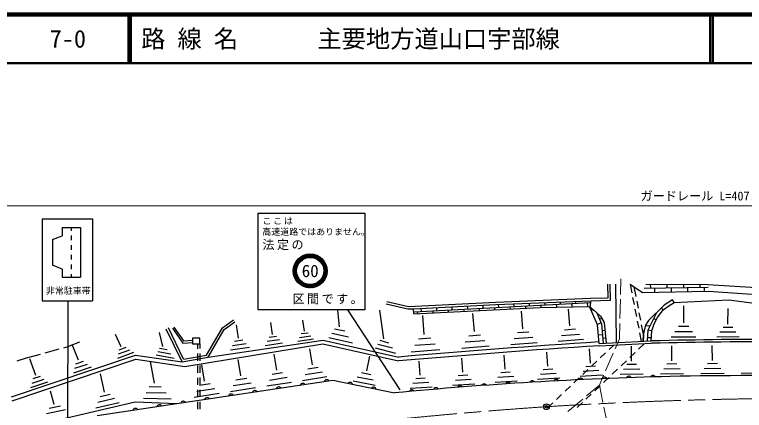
# Model space of a CAD drawing. Units: millimetres, scale not verified. Extents: x 40000 to 680000, y 20000 to 380000.
# Drawn here: x 154273 to 304791, y 298255 to 380000 of the extents above; entities that cross this region are included whole.
import ezdxf
from ezdxf.enums import TextEntityAlignment as Align

# ---------------------------------------------------------------- set-up
doc = ezdxf.new("R2010")
doc.units = ezdxf.units.MM
doc.header["$LTSCALE"] = 1000
doc.header["$PDMODE"] = 32
doc.header["$PDSIZE"] = 500
doc.linetypes.add('CHAIN', pattern=[18.5, 12, -1.5, 3.5, -1.5])
for name, color, linetype, lineweight in [('M-BGD', 7, 'Continuous', 25), ('M-BMK', 2, 'CHAIN', 13), ('M-BMK-HTXT', 7, 'Continuous', 13), ('M-BMK-SRVR', 3, 'Continuous', 25), ('M-STR-HTXT', 7, 'Continuous', 13), ('M-STR-STRC', 7, 'Continuous', 25), ('M-TTL', 2, 'Continuous', 140), ('M-TTL-LINE', 7, 'Continuous', 50)]:
    doc.layers.add(name, color=color, linetype=linetype, lineweight=lineweight)
doc.layers.add('M-TTL-TXT', color=7, linetype='Continuous')
doc.styles.add('ＭＳ ゴシック', font='')
doc.styles.get('ＭＳ ゴシック').set_extended_font_data('MS Gothic')

msp = doc.modelspace()

# ---------------------------------------------------------------- hatches: boundary and pattern name
at = {"layer": 'M-STR-STRC'}
h = msp.add_hatch(dxfattribs=at)
h.set_pattern_fill('USER', color=256, style=0, pattern_type=2)
h.set_pattern_definition([(45, (218418, 327009), (-141.4214, 141.4214), []), (45, (218418, 327150), (-141.4214, 141.4214), [])])
h.paths.add_polyline_path([(218249, 328844, -1), (212227, 325276, -0.41421), (213454, 330071, -0.41421)])
h.paths.add_polyline_path([(217647, 328487, 1), (212829, 325633, 0.41421), (216665, 324651, 0.41421)], flags=16)

# ---------------------------------------------------------------- linework, layer by layer
at = {"layer": 'M-BGD'}
for p, q in [((276676, 321535), (276632, 324343)), ((277182, 321054), (277130, 324350)), ((278195, 324316), (278330, 312267)), ((281208, 324312), (281549, 322572)), ((281208, 324312), (283784, 322612)), ((281998, 323762), (282381, 321806)), ((284127, 323470), (297283, 323737)), ((284471, 324329), (297245, 324226)), ((285469, 323498), (285452, 324321)), ((288874, 323566), (288859, 324293)), ((292279, 323635), (292266, 324266)), ((293147, 322801), (293130, 323653)), ((295684, 323704), (295673, 324239)), ((296552, 322870), (296535, 323722)), ((297245, 324226), (307307, 323608)), ((283784, 322612), (297349, 322887)), ((286337, 322664), (286320, 323515)), ((289742, 322733), (289725, 323584)), ((297349, 322887), (308544, 322131)), ((231022, 320766), (235509, 319696)), ((235509, 319696), (253532, 320624)), ((253532, 320624), (273077, 321414)), ((253555, 320126), (273095, 320916)), ((266855, 320207), (266831, 320663)), ((270041, 320372), (270019, 320792)), ((273077, 321414), (276676, 321535)), ((273078, 319731), (273095, 320916)), ((273095, 320916), (277182, 321054)), ((281741, 321594), (282028, 320126)), ((282573, 320828), (282861, 319361)), ((289957, 321122), (288239, 320023)), ((290317, 320538), (289957, 321122)), ((290317, 320538), (301572, 321101)), ((301572, 321101), (321834, 318319)), ((230907, 320281), (235371, 319216)), ((235371, 319216), (236556, 319251)), ((236556, 319251), (253555, 320126)), ((236629, 318190), (236556, 319251)), ((236598, 318634), (273089, 320531)), ((236629, 318190), (262638, 319543)), ((238181, 318716), (238149, 319333)), ((241367, 318881), (241335, 319497)), ((244553, 319047), (244521, 319661)), ((246966, 318728), (246942, 319171)), ((247739, 319213), (247707, 319825)), ((250152, 318893), (250128, 319337)), ((250925, 319378), (250893, 319989)), ((253338, 319059), (253314, 319503)), ((254111, 319544), (254080, 320148)), ((256524, 319225), (256500, 319668)), ((257297, 319710), (257268, 320276)), ((259710, 319390), (259686, 319834)), ((260483, 319875), (260455, 320405)), ((262638, 319543), (272872, 319731)), ((262896, 319547), (262872, 320000)), ((263669, 320041), (263643, 320534)), ((266088, 319605), (266058, 320165)), ((268775, 315691), (268513, 319166)), ((269279, 319663), (269244, 320331)), ((272471, 319720), (272430, 320496)), ((274520, 315954), (272872, 319731)), ((272872, 319731), (273765, 318976)), ((272872, 319731), (273078, 319731)), ((273206, 318964), (273592, 319122)), ((282220, 319148), (282508, 317680)), ((288239, 320023), (285011, 316795)), ((288068, 319010), (287650, 319434)), ((288068, 319010), (289218, 319834)), ((289218, 319834), (290317, 320538)), ((292269, 316310), (292293, 319859)), ((301407, 316057), (301429, 319272)), ((221254, 315533), (220915, 318982)), ((230457, 313040), (229602, 318944)), ((237408, 318231), (237384, 318674)), ((238765, 313912), (238469, 317839)), ((240594, 318397), (240570, 318840)), ((243780, 318562), (243756, 319006)), ((249095, 314524), (248810, 318295)), ((259095, 315117), (258821, 318738)), ((273765, 318976), (275138, 317705)), ((274372, 318423), (275304, 316145)), ((275138, 317705), (275894, 316400)), ((283052, 318382), (283340, 316915)), ((284948, 314929), (286704, 318487)), ((286429, 317931), (286241, 318025)), ((286866, 317431), (288068, 319010)), ((197140, 315334), (199390, 316959)), ((197518, 314992), (199682, 316555)), ((207470, 313929), (207124, 316415)), ((214041, 314611), (213725, 316876)), ((274485, 316040), (275223, 316342)), ((274921, 317081), (275389, 317272)), ((275304, 316145), (275663, 312138)), ((275894, 316400), (276258, 312167)), ((282700, 316702), (282987, 315234)), ((285011, 316795), (284410, 315834)), ((285733, 314718), (286213, 316108)), ((286626, 316945), (286076, 317216)), ((286213, 316108), (286866, 317431)), ((188822, 308296), (185550, 315061)), ((189106, 308853), (185999, 315278)), ((186813, 315241), (188942, 312151)), ((187141, 315468), (189077, 312658)), ((193881, 309699), (197140, 315334)), ((194196, 309249), (197518, 314992)), ((200425, 313198), (200046, 315921)), ((222363, 314600), (220282, 315053)), ((269951, 315030), (267713, 314861)), ((274865, 312100), (274520, 315954)), ((275428, 314757), (276030, 314811)), ((283532, 315936), (283915, 313980)), ((284410, 315834), (283878, 313842)), ((283985, 312539), (284141, 314826)), ((285294, 315631), (284373, 315694)), ((284787, 312578), (284948, 314929)), ((285733, 314718), (284943, 314855)), ((285530, 312613), (285733, 314718)), ((293359, 315591), (291169, 315569)), ((302395, 315406), (300410, 315386)), ((176273, 311419), (175052, 313946)), ((184838, 311425), (184136, 314320)), ((208312, 313523), (206772, 313308)), ((215373, 313604), (213034, 313279)), ((214807, 314241), (213404, 314045)), ((223959, 312178), (219103, 313236)), ((223161, 313389), (219693, 314145)), ((240094, 313164), (237564, 312973)), ((250371, 313806), (247941, 313622)), ((261185, 313320), (257298, 313027)), ((260320, 314428), (257987, 314252)), ((270782, 313967), (267051, 313685)), ((274705, 313892), (275499, 313963)), ((275571, 313168), (276167, 313222)), ((283179, 314256), (283520, 312517)), ((283878, 313842), (283843, 312532)), ((284038, 313318), (283864, 313330)), ((285587, 313212), (284834, 313264)), ((294805, 313414), (289693, 313363)), ((294082, 314502), (290431, 314466)), ((303704, 313434), (299074, 313388)), ((303050, 314420), (299742, 314387)), ((164929, 311335), (167728, 312388)), ((167439, 308604), (166125, 311834)), ((188942, 312151), (190985, 312269)), ((189077, 312658), (190985, 312768)), ((189364, 307329), (217866, 311976)), ((191998, 311979), (191999, 310987)), ((192480, 311979), (192481, 311008)), ((202026, 311988), (199215, 311596)), ((201347, 312753), (199660, 312518)), ((209553, 312125), (205959, 311625)), ((208932, 312824), (206365, 312467)), ((215938, 312967), (212664, 312512)), ((217866, 311976), (233462, 308468)), ((217891, 312788), (233516, 309274)), ((232193, 311078), (229171, 311902)), ((231454, 312173), (229641, 312667)), ((241033, 311963), (236817, 311644)), ((251273, 312652), (247223, 312346)), ((262051, 312213), (256609, 311802)), ((271612, 312904), (266390, 312509)), ((274865, 312100), (285589, 312616)), ((274889, 311602), (285607, 312118)), ((277847, 311744), (276866, 310814)), ((284203, 312050), (282975, 310887)), ((289844, 308517), (289819, 311592)), ((298180, 308594), (298155, 311679)), ((160602, 310153), (163488, 310941)), ((164449, 311204), (164929, 311335)), ((178808, 310205), (175491, 309003)), ((178005, 310714), (175636, 309856)), ((177203, 311223), (175781, 310708)), ((186478, 309858), (183834, 310373)), ((185758, 310747), (184172, 311056)), ((202706, 311222), (198770, 310675)), ((215709, 307670), (215196, 310946)), ((232932, 309983), (228701, 311137)), ((241972, 310761), (236069, 310315)), ((252174, 311499), (246505, 311070)), ((264248, 307385), (264041, 310319)), ((273029, 308007), (272822, 310944)), ((276142, 310128), (275057, 309100)), ((282252, 310201), (281166, 309173)), ((281529, 308440), (281505, 311505)), ((153605, 301039), (179216, 309678)), ((153793, 300261), (179287, 308860)), ((154800, 308519), (156755, 309103)), ((156755, 309103), (159641, 309891)), ((158624, 305488), (157391, 308941)), ((179216, 309678), (188822, 308296)), ((179287, 308860), (189364, 307329)), ((187197, 308970), (183495, 309691)), ((189106, 308853), (193881, 309699)), ((191999, 309990), (192000, 308495)), ((192482, 310012), (192483, 308516)), ((200919, 305430), (200395, 308774)), ((208352, 306556), (207833, 309866)), ((226904, 306456), (227517, 309460)), ((246707, 306142), (246500, 309070)), ((255474, 306763), (255267, 309694)), ((170094, 307169), (166440, 305967)), ((169262, 307761), (166652, 306903)), ((168429, 308353), (166863, 307838)), ((183116, 303898), (182293, 308391)), ((192001, 307498), (192002, 306003)), ((192483, 307519), (192485, 306024)), ((193411, 304293), (192881, 307672)), ((216902, 307120), (214741, 306781)), ((237946, 305521), (237740, 308446)), ((274054, 307423), (272095, 307285)), ((274333, 308414), (273248, 307385)), ((280443, 308487), (279357, 307458)), ((282557, 307767), (280512, 307751)), ((290875, 307842), (288823, 307826)), ((299215, 307917), (297156, 307901)), ((172809, 302016), (171991, 305783)), ((209557, 305999), (207374, 305657)), ((217791, 306152), (214191, 305588)), ((227752, 305602), (225791, 306002)), ((247729, 305560), (245776, 305422)), ((256497, 306181), (254542, 306043)), ((265994, 305869), (262732, 305640)), ((265272, 306802), (263316, 306664)), ((275498, 305557), (270928, 305235)), ((272524, 306699), (271439, 305671)), ((274776, 306490), (271511, 306260)), ((278634, 306772), (277548, 305744)), ((283938, 305734), (279164, 305696)), ((283248, 306751), (279838, 306723)), ((292260, 305803), (287471, 305765)), ((291568, 306822), (288147, 306795)), ((300604, 305872), (295800, 305833)), ((299910, 306894), (296478, 306867)), ((308970, 305941), (304150, 305902)), ((161089, 304077), (157579, 302923)), ((160321, 304658), (157814, 303833)), ((159553, 305238), (158049, 304744)), ((187708, 299656), (219896, 304481)), ((192003, 305006), (192004, 303510)), ((192485, 305027), (192486, 303531)), ((202137, 304868), (199932, 304522)), ((210456, 305022), (206818, 304452)), ((218681, 305185), (213640, 304395)), ((219896, 304481), (232643, 301881)), ((228659, 303375), (224083, 304308)), ((228206, 304488), (224937, 305155)), ((238967, 304940), (237016, 304803)), ((248449, 304630), (245194, 304401)), ((257938, 304318), (253377, 303997)), ((257218, 305249), (253960, 305020)), ((266715, 304937), (262149, 304616)), ((270715, 304985), (269629, 303956)), ((276824, 305058), (275739, 304029)), ((184501, 303066), (182029, 303107)), ((195559, 302727), (191845, 302145)), ((194641, 303725), (192413, 303375)), ((203953, 302893), (198807, 302086)), ((203045, 303880), (199369, 303304)), ((211354, 304044), (206261, 303246)), ((240405, 303082), (235853, 302761)), ((239686, 304011), (236435, 303782)), ((249168, 303700), (244612, 303379)), ((268906, 303270), (267820, 302242)), ((275015, 303343), (273930, 302315)), ((162413, 299500), (161687, 302220)), ((173989, 301565), (171928, 301091)), ((185548, 301836), (181427, 301905)), ((196476, 301729), (191277, 300914)), ((192004, 302513), (192005, 301018)), ((192487, 302534), (192488, 301039)), ((267097, 301556), (266011, 300527)), ((273206, 301629), (272121, 300600)), ((163247, 296345), (179163, 300012)), ((175811, 299815), (171003, 298709)), ((171329, 297217), (187708, 299656)), ((174900, 300690), (171466, 299900)), ((179163, 300012), (187708, 299656)), ((186595, 300606), (180826, 300702)), ((192006, 300021), (192007, 298525)), ((192489, 300042), (192490, 298546)), ((265288, 299841), (264202, 298813)), ((271397, 299914), (270312, 298885)), ((164791, 298401), (160842, 297577)), ((163759, 299143), (161390, 298648))]:
    msp.add_line(p, q, dxfattribs=at)
msp.add_lwpolyline([(190985, 311979), (192480, 311979), (192480, 313175), (190985, 313175)], close=True, dxfattribs=at)
msp.add_lwpolyline([(188822, 308296), (194196, 309249), (217891, 312788)], dxfattribs=at)
for centre, radius, start, end in [((380688, -1362656), 1677597, 93.61578, 95.03475), ((380688, -1362656), 1678394, 93.61579, 95.03051), ((312369, -805124), 1118061, 88.41552, 91.37251), ((312369, -805124), 1117562, 88.41552, 91.37221), ((218641, 304024), 565, 36.59705, 160.45208), ((223445, 303486), 565, 16.54727, 140.4023), ((308864, -499596), 805094, 91.38034, 95.43255), ((256069, 303498), 565, 31.83369, 155.68871), ((261042, 303810), 565, 31.47893, 155.33396), ((266018, 304090), 565, 31.12418, 154.9792), ((270995, 304340), 565, 30.76942, 154.62445), ((275973, 304559), 565, 30.41467, 154.26969), ((280953, 304748), 565, 30.05991, 153.91494), ((285933, 304905), 565, 29.70516, 153.56018), ((308869, -683568), 989022, 87.27786, 91.12387), ((208782, 302546), 565, 36.59705, 160.45208), ((213711, 303285), 565, 36.59705, 160.45208), ((228329, 302490), 565, 16.54727, 140.4023), ((241162, 302379), 565, 32.89795, 156.75298), ((246128, 302783), 565, 32.5432, 156.39822), ((251098, 303156), 565, 32.18844, 156.04347), ((198922, 301068), 565, 36.59705, 160.45208), ((203852, 301807), 565, 36.59705, 160.45208), ((236197, 301944), 565, 33.2527, 157.10773), ((189063, 299590), 565, 36.59705, 160.45208), ((193992, 300329), 565, 36.59705, 160.45208), ((179201, 298120), 565, 36.54234, 160.39736), ((184132, 298855), 565, 36.54234, 160.39736)]:
    msp.add_arc(centre, radius, start, end, dxfattribs=at)
at = {"layer": 'M-BMK'}
for centre, radius, start, end in [((320016, -601554), 902321, 87.10003, 93.56188), ((328069, -642661), 943864, 93.89472, 99.99373)]:
    msp.add_arc(centre, radius, start, end, dxfattribs=at)
at = {"layer": 'M-BMK-HTXT'}
for p, q in [((279253, 322211), (279336, 325435)), ((279124, 317228), (279227, 321215)), ((279015, 313008), (279098, 316232)), ((278142, 310998), (279015, 313008)), ((276156, 306426), (277745, 310084)), ((274885, 303501), (275758, 305512)), ((272202, 301236), (274885, 303501)), ((274885, 303501), (275613, 299903)), ((268394, 298019), (271441, 300592)), ((275811, 298926), (276602, 295017))]:
    msp.add_line(p, q, dxfattribs=at)
at = {"layer": 'M-BMK-SRVR'}
msp.add_circle((263958, 299024), 598, dxfattribs=at)
msp.add_point((263958, 299024), dxfattribs=at)
at = {"layer": 'M-STR-HTXT'}
msp.add_line((82180, 340496), (439079, 340496), dxfattribs=at)
at = {"layer": 'M-STR-STRC'}
for p, q in [((159985, 337817), (159985, 320868)), ((159985, 337817), (170354, 337817)), ((170354, 337817), (170354, 320868)), ((164073, 336022), (167861, 336022)), ((164073, 336022), (164073, 334327)), ((165967, 336022), (165967, 335374)), ((167861, 336022), (167861, 325753)), ((162079, 333530), (164073, 334327)), ((165967, 334377), (165967, 333380)), ((162079, 333530), (162079, 328246)), ((165967, 332383), (165967, 331386)), ((165967, 330389), (165967, 329392)), ((164073, 327448), (162079, 328246)), ((165967, 328395), (165967, 327398)), ((164073, 327448), (164073, 325753)), ((164073, 325753), (167861, 325753)), ((165967, 326401), (165967, 325753)), ((159985, 320868), (170354, 320868)), ((165254, 293567), (165351, 320868)), ((233768, 302485), (223016, 319015))]:
    msp.add_line(p, q, dxfattribs=at)
msp.add_lwpolyline([(204524, 338962), (226531, 338962), (226531, 319015), (204524, 319015)], close=True, dxfattribs=at)
for radius in [3500, 2800]:
    msp.add_circle((215238, 327060), radius, dxfattribs=at)
at = {"layer": 'M-TTL'}
msp.add_line((680000, 380000), (40000, 380000), dxfattribs=at)
at = {"layer": 'M-TTL-LINE'}
for p, q in [((177750, 380000), (177750, 370000)), ((178250, 380000), (178250, 370000)), ((297750, 380000), (297750, 370000)), ((298250, 380000), (298250, 370000)), ((40000, 370000), (680000, 370000))]:
    msp.add_line(p, q, dxfattribs=at)

# ---------------------------------------------------------------- texts
at = {"layer": 'M-STR-HTXT', "style": 'ＭＳ ゴシック'}
msp.add_text('ガードレール L=407.0', height=1833, dxfattribs=at).set_placement((295857, 341066), align=Align.BOTTOM_CENTER)
at = {"layer": 'M-STR-STRC', "style": 'ＭＳ ゴシック'}
msp.add_text('高速道路ではありません。', height=1320, dxfattribs=at).set_placement((205377, 335145), align=Align.MIDDLE_LEFT)
msp.add_text('60', height=2566, dxfattribs=at).set_placement((215238, 327060), align=Align.MIDDLE_CENTER)
msp.add_text('非常駐車帯', height=1320, dxfattribs=at).set_placement((160724, 321907), align=Align.BOTTOM_LEFT)
at = {"layer": 'M-STR-STRC', "attachment_point": 4, "style": 'ＭＳ ゴシック'}
for s, insert, char_height in [('\\T1.2;ここは', (205377, 337345), 1320), ('\\T1.2;法定の', (205377, 332367), 1833), ('\\T1.2;区間です。', (211592, 321176), 1833)]:
    msp.add_mtext(s, dxfattribs=dict(at, insert=insert, char_height=char_height))
at = {"layer": 'M-TTL-TXT', "style": 'ＭＳ ゴシック'}
for s, p in [('7-0', (161521, 375000)), ('路 線 名', (180380, 375000)), ('主要地方道山口宇部線', (216734, 375000))]:
    msp.add_text(s, height=3666, dxfattribs=at).set_placement(p, align=Align.MIDDLE_LEFT)

doc.saveas('drawing.dxf')
